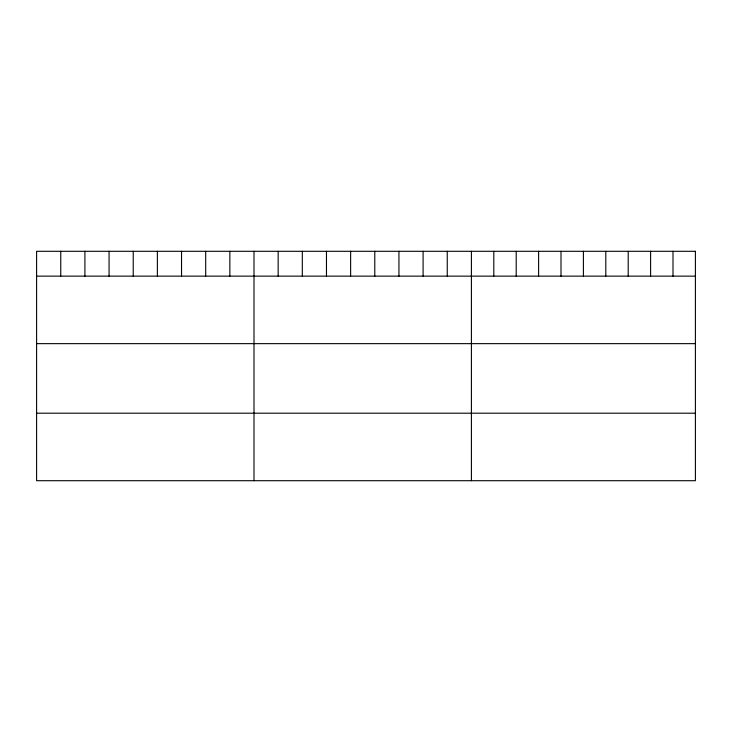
<?xml version="1.0" encoding="UTF-8"?>
<svg xmlns="http://www.w3.org/2000/svg" width="732" height="732" viewBox="0 0 732 732"><rect width="100%" height="100%" fill="white"/><g stroke="black" fill="none" stroke-linecap="round" stroke-linejoin="round"><path stroke-width="1.1" d="M36.6 276.138L695.4 276.138M36.6 343.647L695.4 343.647M36.6 413.196L695.4 413.196M673.001 251.296L673.001 276.138M650.602 251.296L650.602 276.138M628.202 251.296L628.202 276.138M605.803 251.296L605.803 276.138M583.404 251.296L583.404 276.138M561.005 251.296L561.005 276.138M538.606 251.296L538.606 276.138M516.206 251.296L516.206 276.138M493.807 251.296L493.807 276.138M471.408 251.296L471.408 480.704M447.252 251.296L447.252 276.138M423.096 251.296L423.096 276.138M398.94 251.296L398.94 276.138M374.784 251.296L374.784 276.138M350.628 251.296L350.628 276.138M326.472 251.296L326.472 276.138M302.316 251.296L302.316 276.138M278.16 251.296L278.16 276.138M254.004 251.296L254.004 480.704M229.848 251.296L229.848 276.138M205.692 251.296L205.692 276.138M181.536 251.296L181.536 276.138M157.38 251.296L157.38 276.138M133.224 251.296L133.224 276.138M109.068 251.296L109.068 276.138M84.912 251.296L84.912 276.138M60.756 251.296L60.756 276.138M695.4 251.296L36.6 251.296L36.6 480.704L695.4 480.704L695.4 251.296"/></g></svg>
